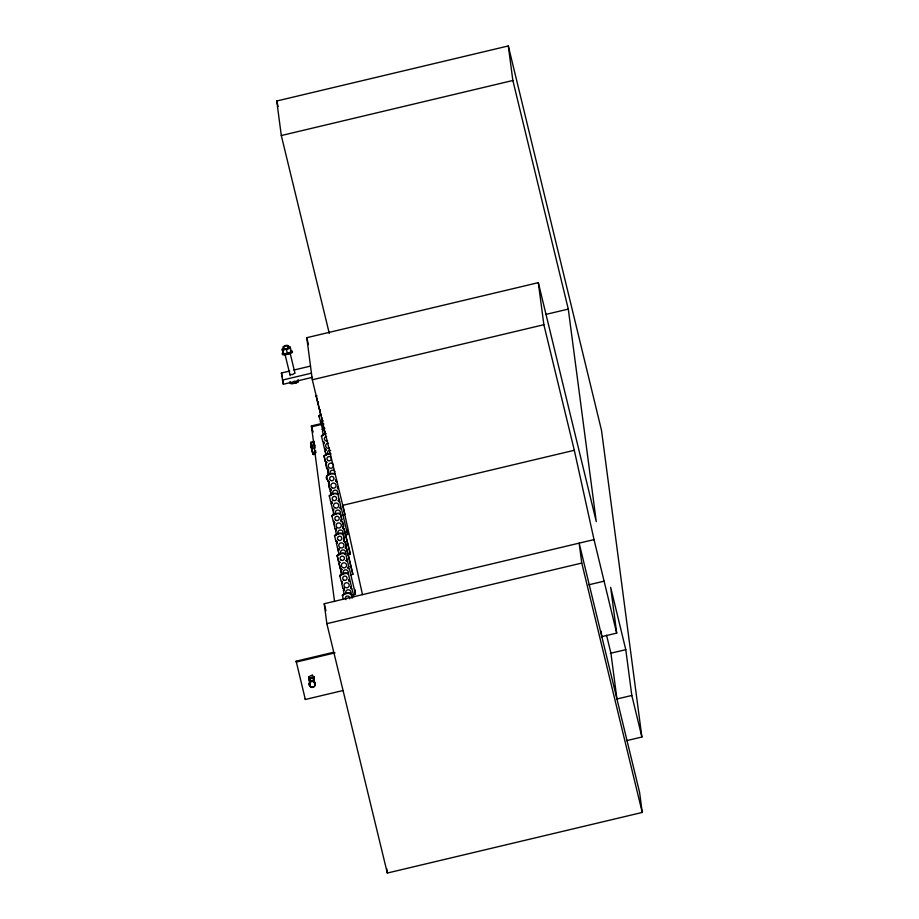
<?xml version="1.0" encoding="UTF-8"?>
<svg xmlns="http://www.w3.org/2000/svg" width="919" height="919" viewBox="0 0 919 919"><rect width="100%" height="100%" fill="white"/><g stroke="black" fill="none" stroke-linecap="round" stroke-linejoin="round"><path stroke-width="1.38" d="M313.861 441.465L310.702 442.487L312.092 447.564M311.828 445.623L311.978 447.921M310.944 442.165L311.024 443.98M314.39 445.164L314.137 444.348L311.323 445.577L311.3 447.22L313.138 454.365L315.481 454.216M321.455 422.97L320.72 424.153L321.374 422.166M334.631 523.026L333.321 521.705L331.908 515.651A7.938 7.766 -7.5 0 1 340.409 513.629L341.822 519.694L341.029 520.43M334.608 522.325L333.769 523.348L334.332 523.52M339.823 562.439L338.514 561.118L339.892 562.348L339.077 563.634L340.34 568.838L341.546 569.355M323.224 429.69C322.902 434.423 322.213 424.612 320.651 423.716M325.877 449.896L325.096 451.355L325.854 449.621M326.716 462.268C325.648 464.658 325.854 468.426 328.428 469.724M328.508 469.827L327.727 471.275L328.692 475.284M331.127 489.747L330.289 490.769L331.322 495.215M335.745 480.844L335.722 480.132M337.503 488.127C337.457 484.279 339.214 492.01 337.468 487.955M338.364 500.775L339.145 499.316L338.387 501.05M336.377 529.597L335.596 531.056L336.343 529.321M340.122 508.046C340.076 504.209 341.834 511.929 340.099 507.885M340.983 520.705L341.087 519.729M338.996 549.528L338.215 550.986L338.973 549.252M342.753 527.977L342.856 527.001M343.614 540.625L344.453 539.614L343.028 533.56A7.938 7.766 -7.5 0 0 334.527 535.582L334.585 536.018A7.938 7.766 -7.5 0 1 343.086 534.008L343.028 533.56M341.627 569.458L340.846 570.917L341.811 574.915M345.372 547.896C347.049 545.886 345.969 541.888 343.683 540.717M346.233 560.556L347.014 559.097L346.268 560.831M344.246 589.378L343.465 590.837L344.211 589.102M347.991 567.827L348.772 566.368L348.037 567.551M348.852 580.475L349.634 579.027L348.898 580.199M311.323 445.577L312.851 453.986L311.047 446.427L311.84 449.448M331.897 503.348L331.702 501.659M334.619 523.049L334.011 523.715M337.089 542.761L337.204 541.98M342.339 582.612L342.454 581.83M342.396 583.048L342.109 581.279M283.856 349.542C280.169 345.567 290.427 343.074 288.945 348.324M288.279 345.578L283.19 346.796M328.462 470.103L327.727 471.275M335.791 480.568L336.572 479.833M342.798 527.701C344.648 525.944 343.178 521.843 341.064 520.797M339.812 562.462L339.077 563.634M341.581 569.734L340.846 570.917M350.61 587.034C350.587 585.311 352.391 591.262 350.587 587.586M290.036 374.447L292.426 374.596L294.723 373.252M323.385 441.591C325.406 441.97 322.247 444.899 324.016 443.601M331.058 489.655C327.417 488.104 330.036 484.106 328.876 481.556M331.885 503.371L331.208 503.865L331.954 502.13M342.373 583.083L341.696 583.565L342.316 582.635M337.078 542.784L336.951 543.451M318.158 404.211L318.445 403.579M320.294 410.793L320.352 411.241M329.025 483.222L328.588 483.934M291.208 350.978L291.334 351.943L287.371 353.39L283.282 353.861L282.225 349.197L284.155 348.129A3.929 0.804 -13.6 0 0 283.374 349.473A3.929 0.804 -13.6 0 0 289.232 348.083A3.929 0.804 -13.6 0 0 288.061 347.118M282.386 350.173L290.45 348.255L290.289 347.279L291.334 351.943M298.388 380.558C298.284 383.476 292.816 383.418 290.45 383.441L289.99 381.546M284.385 348.312C281.949 350.173 290.783 348.117 287.992 347.462M326.027 463.992L326.613 462.027M336.526 543.692L337.112 541.728M328.703 483.428C330.541 481.292 324.373 479.465 326.659 475.801A7.938 7.766 -7.5 0 1 335.159 473.779L335.217 474.227A7.938 7.766 -7.5 0 0 326.716 476.249L328.152 481.843M330.346 491.205L331.104 489.471M332.908 510.688C333.54 505.484 332.804 512.974 333.942 515.134M344.395 539.177L343.637 540.9M346.153 546.449L345.406 548.183L346.716 548.965L352.862 574.318L350.438 574.892M318.031 403.786L319.352 409.426L320.18 409.552M325.9 463.567L327.221 469.207M328.531 483.486L329.841 489.126M336.4 543.267L337.71 548.907L338.927 549.436M339.019 563.198L340.34 568.838M329.301 333.471L281.306 135.541L276.757 100.998L508.31 45.95L601.52 430.414L641.887 737.027L626.551 740.668M281.306 135.541L512.859 80.493L508.31 45.95M342.569 515.122L344.993 514.537L312.311 379.765L306.774 337.698L538.316 282.65L596.27 521.636L568.287 309.094L512.859 80.493M312.437 377.341L283.339 384.257L281.398 373.022L289.726 371.035M293.885 370.047L310.53 366.095M545.966 314.39L568.287 309.094M282.328 380.098L311.461 373.171M312.311 379.765L543.864 324.717L538.316 282.65M334.539 601.52L311.415 425.934L322.293 423.349M321.053 424.555L311.541 426.818L312.874 432.367M311.07 443.13L313.988 442.441M314.907 448.001L311.989 448.69L310.576 442.889L312.023 449.265M313.092 453.251L316.01 452.55M543.864 324.717L574.306 450.287L342.753 505.335L362.477 594.65M345.188 535.042L347.612 534.467L346.762 529.735L347.049 531.94M347.807 554.973L350.242 554.398L349.886 551.733L344.028 528.597L342.718 527.805M351.839 595.11L355.481 594.248L354.631 589.516L354.918 591.721M642.243 812.442L581.773 563.06L579.154 543.129L639.613 792.511L642.243 812.442L387.324 873.05L326.854 623.668L324.235 603.737L594.019 539.602L574.306 450.287M326.854 623.668L581.773 563.06M588.757 584.806L604.105 581.164M335.033 652.858L296.274 662.071L296.148 661.186L333.528 652.295M296.148 661.186L305.338 699.474L342.718 690.594M601.359 636.764L616.695 633.111L610.664 587.321L625.782 649.664L631.812 695.465L641.887 737.027M610.446 653.306L625.782 649.664M616.465 699.106L631.812 695.465M316.722 395.572A7.938 7.766 -7.5 0 0 316.17 396.1L317.583 402.154L318.411 402.281M321.282 414.262A7.938 7.766 -7.5 0 0 318.79 416.02L320.777 422.085M326.119 433.55A7.938 7.766 -7.5 0 0 321.42 435.951L322.833 442.005L324.177 443.05M326.67 462.452L325.464 461.476M325.452 461.924L324.039 455.87A7.938 7.766 -7.5 0 1 330.277 453.412M328.026 481.407L328.841 481.533M339.203 499.764L337.778 493.71A7.938 7.766 -7.5 0 0 329.289 495.732L330.702 501.785L331.92 502.302M336.859 541.429L335.894 541.188L336.779 541.762M335.952 541.636L334.527 535.582M338.571 561.555L337.158 555.501A7.938 7.766 -7.5 0 1 345.647 553.491L347.072 559.545M349.691 579.464L348.278 573.41A7.938 7.766 -7.5 0 0 339.777 575.432L341.202 581.486L342.017 581.612M320.34 421.614L320.972 421.764M320.398 422.051L321.259 422.372M324.821 448.805L325.808 449.805M329.783 488.69L331.162 489.919M340.96 507.035L339.651 501.395L338.433 500.866M333.459 521.245L334.091 521.395M343.591 526.966L342.327 521.762L340.96 520.533M333.769 523.348L335.09 528.976L336.308 529.505M350.242 554.398L344.097 529.034L342.695 527.529M346.21 546.885L344.947 541.693L343.58 540.464M352.862 574.318L346.658 548.517L345.337 547.735M348.829 566.816L347.52 561.176L346.302 560.647M355.481 594.248L349.277 568.447L347.968 567.666M351.46 586.736L350.139 581.095L348.933 580.578M343.189 588.286L344.177 589.286M288.187 347.175L290.312 347.29M298.514 381.534L298.055 379.627M290.45 383.441L290.324 382.476M318.353 401.833L317.583 402.154M331.38 501.418L330.702 501.785M335.86 528.666L335.09 528.976M340.846 568.401L341.65 569.619M322.96 429.207L321.972 429.345M325.36 448.954L325.912 450.057M334.24 521.51L334.608 522.314M338.697 548.769L337.71 548.907M328.209 469.058L328.531 469.988M335.814 480.947L337.078 481.912L335.711 480.683M336.078 528.839L336.4 529.769M343.947 588.619L344.269 589.55M313.528 454.687L312.299 450.413M338.33 500.614L338.881 501.717L339.651 501.395M346.199 560.383L346.75 561.486L347.52 561.176M338.87 548.988L339.031 549.688M348.829 580.314L349.369 581.417L350.139 581.095M313.758 441.04L313.907 442.108M315.493 450.505L315.791 451.757M594.019 539.602L616.695 633.111M606.551 635.19L610.917 653.202L616.948 698.991M276.757 100.998L278.112 106.57M306.774 337.698L308.451 344.648M319.801 411.057L320.823 415.503M341.408 508.666L347.612 534.467M322.42 430.988L323.454 435.434M323.281 443.636L324.602 449.276M325.039 450.907L326.073 455.353M340.409 513.629L341.822 519.694M324.039 455.87L325.395 461.487M327.669 470.838L328.657 474.951M343.086 534.008L344.453 539.614M330.289 490.769L331.288 494.87M351.908 588.378L353.907 596.822M331.15 503.417L332.471 509.057M311.415 425.934L312.759 431.482M350.897 593.341L350.955 593.777A7.938 7.766 -7.5 0 0 342.465 595.799L342.396 595.363A7.938 7.766 -7.5 0 1 350.897 593.341L352.046 598.269M335.538 530.619L336.561 535.065M338.158 550.538L339.191 554.984M289.945 352.448L294.942 373.045M337.158 555.501L338.514 561.118M340.788 570.469L341.776 574.582M286.475 349.702L287.371 353.39M294.08 381.063L294.551 382.97M341.638 583.117L342.959 588.757M343.407 590.4L344.108 593.502M284.856 353.654L290.174 375.63M342.396 595.363L343.281 599.165M282.259 349.209L283.282 353.861M281.398 373.022L282.409 377.169M324.235 603.737L325.923 610.71M314.7 445.635L314.126 443.119M314.241 443.544L314.757 445.761M314.861 447.863L314.218 444.899L314.689 446.967M601.095 631.1L601.83 636.649M349.277 568.447L348.29 568.585L347.933 567.379M337.778 493.71L337.836 494.146A7.938 7.766 -7.5 0 0 329.347 496.168L329.289 495.732M345.647 553.491L345.705 553.927A7.938 7.766 -7.5 0 0 337.216 555.949M348.278 573.41L348.335 573.858A7.938 7.766 -7.5 0 0 339.835 575.88L339.777 575.432M386.761 868.777L387.324 873.05M316.17 396.1L316.228 396.537A7.938 7.766 -7.5 0 1 316.779 396.009M318.79 416.02L318.847 416.468A7.938 7.766 -7.5 0 1 321.34 414.699M321.42 435.951L321.478 436.387A7.938 7.766 -7.5 0 1 325.418 434.136M331.908 515.651L331.966 516.099A7.938 7.766 -7.5 0 1 340.467 514.077M282.972 381.419L283.339 384.257M305.223 698.589L305.338 699.474M348.795 580.038L348.887 580.762M340.926 520.257L341.018 520.981M335.688 480.407L335.768 481.131M341.592 569.183L341.684 569.895M333.723 509.402L333.815 510.114M328.474 469.552L328.565 470.264M308.692 677.303A2.619 2.562 -7.5 0 1 308.795 676.637M312.058 674.902A2.619 2.562 -7.5 0 1 312.678 675.166M313.861 676.752A2.619 2.562 -7.5 0 1 313.93 677.418M309.117 679.474A2.619 2.562 -7.5 0 1 311.162 675.695A2.619 2.562 -7.5 0 1 313.93 678.969M323.281 420.891A2.206 2.16 -7.5 0 1 322.041 417.697M324.866 428.311A2.619 2.562 -7.5 0 1 323.821 423.992M325.027 434.147A2.619 2.562 -7.5 0 1 325.096 431.574M327.578 440.638A2.206 2.16 -7.5 0 1 324.396 439.259A2.206 2.16 -7.5 0 1 326.601 436.582M329.484 448.024A2.619 2.562 -7.5 0 1 325.694 446.381A2.619 2.562 -7.5 0 1 328.313 443.211M328.049 454.606A2.619 2.562 -7.5 0 1 330.702 450.379M332.896 493.917A2.619 2.562 -7.5 0 1 335.274 490.126A2.619 2.562 -7.5 0 1 337.434 494.02M333.482 465.761A2.619 2.562 -7.5 0 1 329.898 468.093A2.619 2.562 -7.5 0 1 328.91 464.003A2.619 2.562 -7.5 0 1 333.172 464.463M324.097 456.318A7.938 7.766 -7.5 0 1 331.104 453.929M330.277 473.997A2.619 2.562 -7.5 0 1 331.334 470.517A2.619 2.562 -7.5 0 1 334.884 471.527M335.917 514.387A2.619 2.562 -7.5 0 1 335.872 510.918A2.619 2.562 -7.5 0 1 339.387 510.55A2.619 2.562 -7.5 0 1 340.053 513.951M349.725 598.2A2.206 2.16 -7.5 0 1 349.634 598.763M345.923 599.647A2.206 2.16 -7.5 0 1 346.474 596.259A2.206 2.16 -7.5 0 1 349.668 597.649M338.537 534.318A2.619 2.562 -7.5 0 1 338.651 530.688A2.619 2.562 -7.5 0 1 342.35 530.768A2.619 2.562 -7.5 0 1 342.247 534.399M343.786 574.168A2.619 2.562 -7.5 0 1 343.74 570.699A2.619 2.562 -7.5 0 1 347.256 570.331A2.619 2.562 -7.5 0 1 347.922 573.732M340.765 553.697A2.619 2.562 -7.5 0 1 341.627 550.332A2.619 2.562 -7.5 0 1 345.13 550.872A2.619 2.562 -7.5 0 1 344.866 554.329M346.015 593.548A2.619 2.562 -7.5 0 1 346.877 590.182A2.619 2.562 -7.5 0 1 350.369 590.722A2.619 2.562 -7.5 0 1 350.116 594.179M290.301 352.414A3.056 0.62 -13.6 0 1 290.059 352.953M289.003 353.436A3.056 0.62 -13.6 0 1 287.532 353.872M290.749 350.817A5.238 1.068 -13.6 0 1 290.955 352.31A5.238 1.068 -13.6 0 1 283.741 354.033A5.238 1.068 -13.6 0 1 283.546 352.528M291.794 351.667A5.238 1.068 -13.6 0 1 288.256 354.148A5.238 1.068 -13.6 0 1 282.489 354.148M297.159 381.27A3.929 0.804 -13.6 0 1 297.526 382.293A3.929 0.804 -13.6 0 1 292.426 383.648A3.929 0.804 -13.6 0 1 291.174 382.855M312.897 686.998A3.056 2.998 -7.5 0 1 309.14 684.023A3.056 2.998 -7.5 0 1 313.069 681.22A3.056 2.998 -7.5 0 1 314.792 685.643M314.298 686.252A3.056 2.998 -7.5 0 1 313.643 686.723M310.151 684.804A2.619 2.562 -7.5 0 1 311.127 680.634A2.619 2.562 -7.5 0 1 314.677 683.093M310.105 681.726A2.183 2.137 -7.5 0 1 310.921 678.268A2.183 2.137 -7.5 0 1 313.861 680.301M310.14 684.046A2.183 2.137 -7.5 0 1 310.197 681.921M310.565 681.484A2.183 2.137 -7.5 0 1 313.643 681.553M313.976 682.001A2.183 2.137 -7.5 0 1 314.229 683.081M314.287 676.648A3.056 2.998 -7.5 0 1 314.241 678.199M314.332 677.223A3.056 2.998 -7.5 0 1 314.206 678.004M310.289 682.277A2.619 2.562 -7.5 0 1 309.439 678.739A2.619 2.562 -7.5 0 1 313.046 677.889A2.619 2.562 -7.5 0 1 313.896 681.416M313.827 676.556A2.619 2.562 -7.5 0 1 313.896 677.223M310.094 681.749A2.206 2.16 -7.5 0 1 311.185 678.165A2.206 2.16 -7.5 0 1 313.804 680.864M330.633 480.442A2.206 2.16 -7.5 0 0 333.988 478.65A2.206 2.16 -7.5 0 0 330.737 476.708A2.206 2.16 -7.5 0 0 330.633 480.442M332.115 487.817A2.619 2.562 -7.5 0 0 336.101 485.68A2.619 2.562 -7.5 0 0 332.241 483.371A2.619 2.562 -7.5 0 0 332.115 487.817M328.003 460.511A2.206 2.16 -7.5 0 0 331.357 458.719A2.206 2.16 -7.5 0 0 328.117 456.777A2.206 2.16 -7.5 0 0 328.003 460.511M333.252 500.361A2.206 2.16 -7.5 0 0 336.607 498.569A2.206 2.16 -7.5 0 0 333.367 496.628A2.206 2.16 -7.5 0 0 333.252 500.361M334.734 507.747A2.619 2.562 -7.5 0 0 338.732 505.611A2.619 2.562 -7.5 0 0 334.872 503.302A2.619 2.562 -7.5 0 0 334.734 507.747M335.872 520.292A2.206 2.16 -7.5 0 0 339.237 518.5A2.206 2.16 -7.5 0 0 335.986 516.558A2.206 2.16 -7.5 0 0 335.872 520.292M337.365 527.667A2.619 2.562 -7.5 0 0 341.351 525.542A2.619 2.562 -7.5 0 0 337.491 523.221A2.619 2.562 -7.5 0 0 337.365 527.667M341.121 560.142A2.206 2.16 -7.5 0 0 344.476 558.35A2.206 2.16 -7.5 0 0 341.236 556.409A2.206 2.16 -7.5 0 0 341.121 560.142M342.603 567.517A2.619 2.562 -7.5 0 0 346.601 565.392A2.619 2.562 -7.5 0 0 342.741 563.083A2.619 2.562 -7.5 0 0 342.603 567.517M338.502 540.223A2.206 2.16 -7.5 0 0 341.857 538.431A2.206 2.16 -7.5 0 0 338.606 536.478A2.206 2.16 -7.5 0 0 338.502 540.223M339.984 547.598A2.619 2.562 -7.5 0 0 343.982 545.461A2.619 2.562 -7.5 0 0 340.11 543.152A2.619 2.562 -7.5 0 0 339.984 547.598M343.74 580.073A2.206 2.16 -7.5 0 0 347.106 578.281A2.206 2.16 -7.5 0 0 343.855 576.339A2.206 2.16 -7.5 0 0 343.74 580.073M345.234 587.448A2.619 2.562 -7.5 0 0 349.22 585.311A2.619 2.562 -7.5 0 0 345.36 583.002A2.619 2.562 -7.5 0 0 345.234 587.448M310.633 686.998A3.056 2.998 -7.5 0 0 315.297 684.517A3.056 2.998 -7.5 0 0 310.794 681.818A3.056 2.998 -7.5 0 0 310.633 686.998"/></g></svg>
